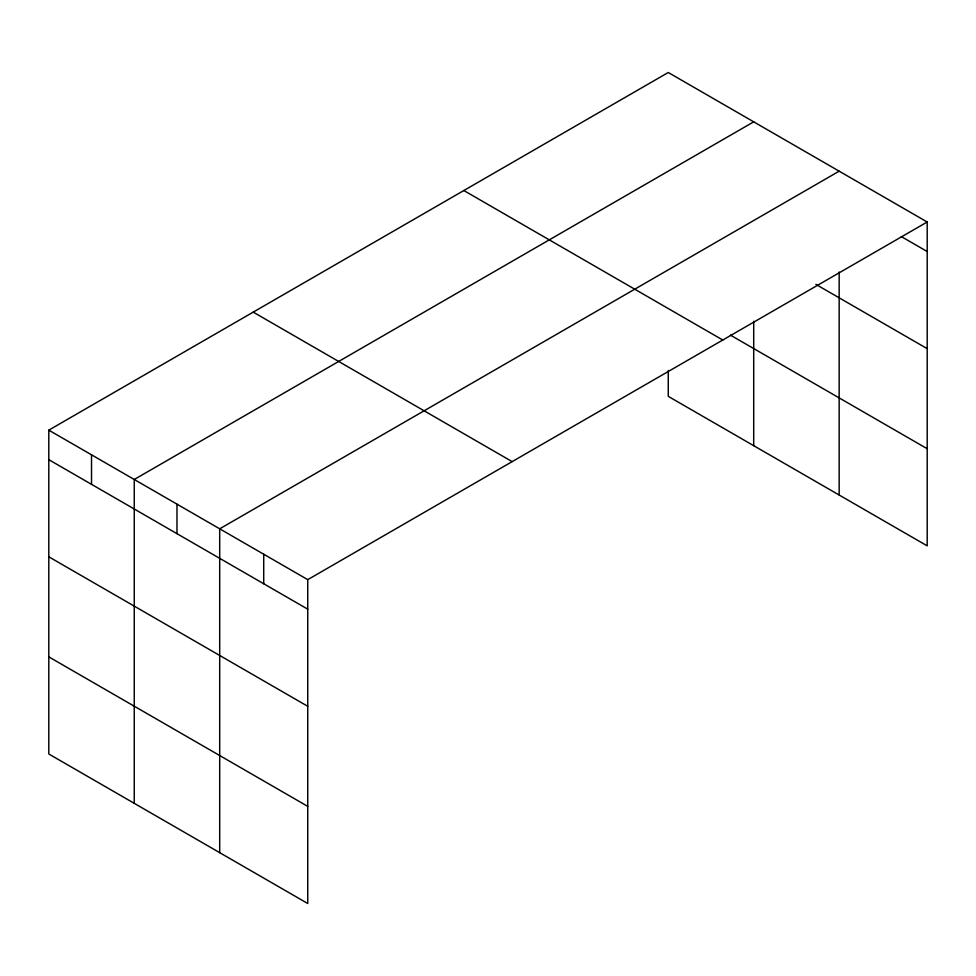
<?xml version="1.0" encoding="UTF-8"?>
<svg xmlns="http://www.w3.org/2000/svg" width="976" height="976" viewBox="0 0 976 976"><rect width="100%" height="100%" fill="white"/><g stroke="black" fill="none" stroke-linecap="round" stroke-linejoin="round"><path stroke-width="1.46" d="M927.2 222.003L668.255 72.505L48.8 430.148L48.8 753.997L307.745 903.495L307.745 579.646L927.2 222.003L927.2 545.852L668.255 396.354L668.255 370.551M753.704 121.841L134.249 479.484L134.249 803.333M839.165 171.178L219.698 528.821L219.698 852.67M901.312 236.57L927.2 251.527M815.851 284.37L927.2 348.652M730.402 335.11L927.2 448.728M463.832 190.527L722.777 340.026M253.223 312.125L512.168 461.624M48.8 430.148L307.745 579.646M48.8 459.672L307.745 609.17M48.8 556.796L307.745 706.295M48.8 656.872L307.745 806.371M839.165 272.023L839.165 495.027M753.704 321.263L753.704 445.69M263.715 554.234L263.715 583.746M176.973 504.153L176.973 533.665M91.524 454.816L91.524 484.34"/></g></svg>
